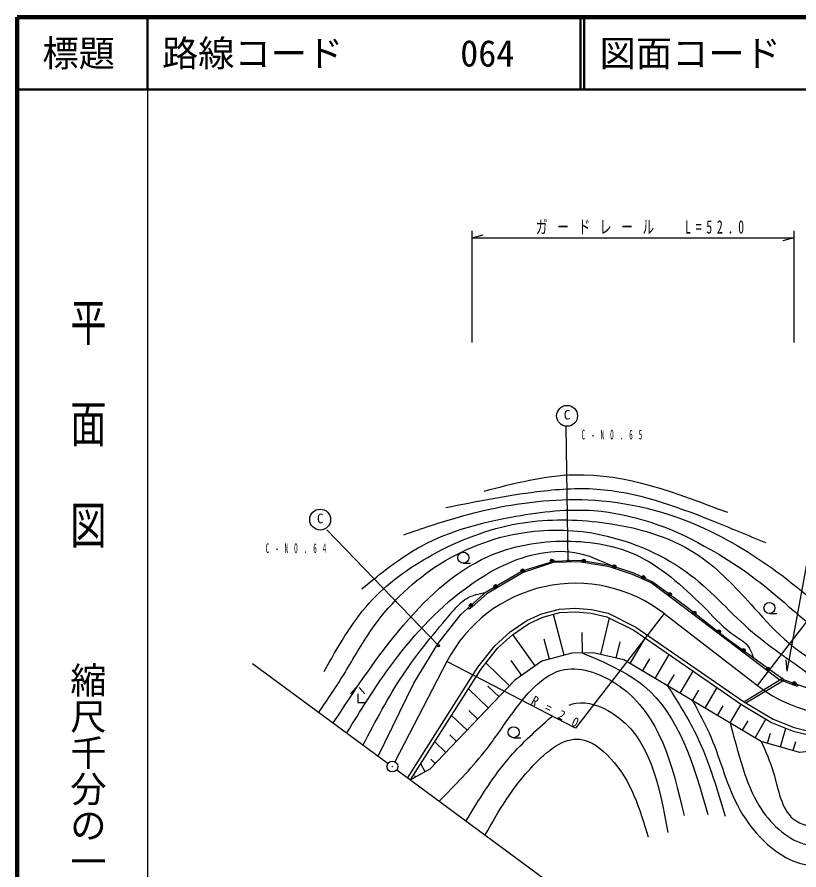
# Model space of a CAD drawing. Units: millimetres, scale not verified. Extents: x 40000 to 680000, y 20000 to 380000.
# Drawn here: x 40000 to 147880, y 262304 to 380000 of the extents above; entities that cross this region are included whole.
import ezdxf
from ezdxf.enums import TextEntityAlignment as Align

# ---------------------------------------------------------------- set-up
doc = ezdxf.new("R2010")
doc.units = ezdxf.units.MM
doc.header["$LTSCALE"] = 1000
for name, color, linetype, lineweight in [('M-BGD', 7, 'Continuous', 25), ('M-TTL', 2, 'Continuous', 140), ('M-TTL-BAND', 7, 'Continuous', 25), ('M-TTL-LINE', 7, 'Continuous', 50)]:
    doc.layers.add(name, color=color, linetype=linetype, lineweight=lineweight)
doc.layers.add('M-TTL-TXT', color=7, linetype='Continuous')
doc.styles.add('@ＭＳ ゴシック', font='')
doc.styles.add('ＭＳ ゴシック', font='')
doc.styles.get('@ＭＳ ゴシック').set_extended_font_data('@MS Gothic')
doc.styles.get('ＭＳ ゴシック').set_extended_font_data('MS Gothic')

msp = doc.modelspace()

# ---------------------------------------------------------------- linework, layer by layer
at = {"layer": 'M-BGD'}
for p, q in [((102794, 335098), (102794, 350517)), ((102794, 349517), (104294, 349937)), ((147163, 350517), (147163, 335098)), ((102794, 349517), (147163, 349517)), ((147163, 349517), (145663, 349097)), ((116052, 304962), (115768, 323467)), ((98138, 293254), (82759, 309232)), ((101569, 304641), (102569, 304641)), ((113980, 304744), (109807, 303341)), ((117561, 304805), (113980, 304744)), ((121748, 304124), (117561, 304805)), ((124894, 303076), (121748, 304124)), ((109807, 303341), (104805, 300429)), ((127491, 301916), (124894, 303076)), ((142159, 287760), (154377, 303594)), ((131925, 298615), (127491, 301916)), ((104805, 300429), (102794, 298630)), ((102794, 298630), (102570, 298430)), ((145096, 288578), (131925, 298615)), ((115508, 291938), (114005, 297575)), ((120549, 292020), (121731, 297077)), ((129280, 297697), (142159, 287760)), ((143814, 297694), (144814, 297694)), ((111494, 290459), (108425, 294806)), ((118015, 292240), (117963, 295048)), ((124576, 290770), (126671, 294310)), ((113453, 291390), (112714, 294161)), ((122658, 291527), (123191, 293804)), ((128025, 288728), (129978, 292027)), ((72491, 290813), (91187, 277016)), ((99306, 291068), (92136, 277237)), ((107967, 287719), (104673, 290866)), ((109631, 289144), (108169, 291215)), ((126300, 289749), (127313, 291459)), ((146256, 289726), (146114, 291278)), ((131475, 286685), (133285, 289744)), ((129750, 287707), (130691, 289296)), ((140406, 285613), (145711, 288795)), ((140560, 285356), (145866, 288538)), ((147163, 287811), (145096, 288578)), ((86802, 287464), (86002, 286624)), ((87202, 287464), (88002, 286624)), ((105035, 284651), (102269, 287293)), ((106501, 286185), (104965, 287652)), ((134924, 284643), (136592, 287460)), ((147445, 287707), (147163, 287811)), ((133200, 285664), (134069, 287133)), ((136649, 283622), (137447, 284970)), ((138374, 282601), (139899, 285177)), ((103569, 283116), (102340, 284291)), ((102104, 281582), (99951, 283639)), ((140099, 281580), (140856, 282859)), ((141823, 280558), (143330, 283103)), ((145316, 279281), (146069, 281861)), ((100638, 280048), (99715, 280930)), ((108517, 280549), (109517, 280549)), ((143563, 279792), (143963, 281164)), ((99172, 278514), (97632, 279985)), ((147069, 278769), (147436, 280027)), ((96304, 275840), (95696, 276934)), ((97707, 276979), (97090, 277569)), ((92394, 276126), (112830, 261045)), ((94964, 275096), (94863, 275278))]:
    msp.add_line(p, q, dxfattribs=at)
for points in [[(146256, 289726), (153441, 328703), (172338, 328703)], [(89838, 278012), (94753, 288076), (98040, 293515), (101249, 297546), (104732, 300676), (109702, 303559), (114045, 304928), (117645, 305046), (121833, 304341), (125036, 303285), (127776, 302032), (132237, 298745), (137871, 294284), (145819, 288554), (149302, 287341), (153097, 286441), (156698, 286480), (160532, 287185)], [(93872, 274992), (103562, 290264), (105917, 293250), (108058, 295160), (110319, 296725), (112372, 297664), (114831, 298308), (117057, 298425), (119269, 298250), (121562, 297721), (125367, 295818), (140244, 285547), (144310, 283096), (147227, 281940), (150875, 281055)], [(94294, 274724), (103971, 289975), (106282, 292906), (108368, 294767), (110567, 296289), (112540, 297191), (114908, 297811), (117050, 297924), (119193, 297755), (121391, 297247), (125112, 295387), (139972, 285126), (144088, 282646), (147076, 281462), (150797, 280560)], [(102570, 298430), (102511, 298377), (102467, 298351), (102402, 298333), (102352, 298329), (102303, 298338), (102241, 298363), (102200, 298394), (102180, 298416)], [(129280, 297697), (117062, 281863), (99306, 291068)], [(152615, 280422), (150467, 278788), (147946, 278514), (142686, 280048), (123713, 291281), (119494, 292267), (116535, 292212), (112426, 291116), (108700, 288486), (96974, 276212), (94294, 274724)], [(147813, 287837), (147799, 287800), (147759, 287750), (147714, 287714), (147650, 287684), (147592, 287674), (147520, 287679), (147445, 287707)], [(87002, 286624), (87002, 285424), (88002, 285424)]]:
    msp.add_lwpolyline(points, dxfattribs=at)
for centre, radius in [((115885, 324963), 1440), ((81828, 310650), 1440), ((101569, 305401), 760), ((113808, 304950), 250), ((113808, 304950), 150), ((113808, 304950), 50), ((116052, 304962), 150), ((116052, 304962), 90), ((116052, 304962), 30), ((118178, 304958), 250), ((118178, 304958), 150), ((118178, 304958), 50), ((109766, 303591), 250), ((109766, 303591), 150), ((122402, 304170), 250), ((122402, 304170), 150), ((122402, 304170), 50), ((109766, 303591), 50), ((126415, 302670), 250), ((126415, 302670), 150), ((126415, 302670), 50), ((106032, 301433), 250), ((106032, 301433), 150), ((106032, 301433), 50), ((130025, 300341), 250), ((130025, 300341), 150), ((130025, 300341), 50), ((102627, 298816), 250), ((102627, 298816), 150), ((143814, 298454), 760), ((102627, 298816), 50), ((133436, 297778), 250), ((133436, 297778), 150), ((133436, 297778), 50), ((136828, 295193), 250), ((136828, 295193), 150), ((136828, 295193), 50), ((98138, 293254), 150), ((98138, 293254), 90), ((98138, 293254), 30), ((140219, 292609), 250), ((140219, 292609), 150), ((140219, 292609), 50), ((143610, 290025), 250), ((143610, 290025), 150), ((143610, 290025), 50), ((147250, 288046), 250), ((147250, 288046), 150), ((147250, 288046), 50), ((108517, 281309), 760), ((91791, 276571), 750), ((91791, 276571), 30)]:
    msp.add_circle(centre, radius, dxfattribs=at)
for centre, start, end in [((117062, 281863), 52.34433, 152.59781), ((154377, 303594), 232.34436, 289.30981)]:
    msp.add_arc(centre, 20000, start, end, dxfattribs=at)
for points, knots in [([(104460, 314595), (108620, 315667), (112779, 316740), (116908, 316843), (123999, 317019), (131000, 314338), (138001, 311656)], [0, 0, 0, 0, 1, 1, 1, 2, 2, 2, 2]), ([(99144, 312307), (103316, 313148), (107489, 313990), (111734, 314512), (114477, 314850), (117250, 315054), (119985, 314868), (125431, 314497), (130724, 312577), (135847, 310529), (138345, 309530), (140803, 308500), (143261, 307470)], [0, 0, 0, 0, 1, 1, 1, 2, 2, 2, 3, 3, 3, 4, 4, 4, 4]), ([(93366, 308559), (95870, 309419), (98374, 310279), (100923, 311005), (104735, 312090), (108646, 312875), (112593, 313227), (114956, 313438), (117333, 313494), (119706, 313339), (125243, 312958), (130750, 311463), (135710, 309004), (139676, 307093), (143331, 304694), (146823, 301947), (148096, 300934), (149347, 299885), (150674, 299004)], [0, 0, 0, 0, 1, 1, 1, 2, 2, 2, 3, 3, 3, 4, 4, 4, 5, 5, 5, 6, 6, 6, 6]), ([(87586, 301113), (90228, 303259), (92870, 305405), (95811, 307004), (99775, 309158), (104283, 310316), (108814, 311116), (112406, 311749), (116012, 312158), (119595, 311894), (124927, 311457), (130167, 309650), (134821, 307004), (138441, 305037), (141752, 302732), (144935, 300002), (146247, 298865), (147536, 297676), (148891, 296635)], [0, 0, 0, 0, 1, 1, 1, 2, 2, 2, 3, 3, 3, 4, 4, 4, 5, 5, 5, 6, 6, 6, 6]), ([(82363, 289666), (84222, 292994), (86082, 296323), (88587, 299113), (91009, 301809), (94034, 304002), (97256, 305781), (100984, 307840), (104975, 309346), (109148, 310115), (112737, 310719), (116377, 310757), (120039, 310338), (125305, 309723), (130611, 308297), (134710, 305225), (137309, 303344), (139451, 300936), (141712, 298446), (144785, 295041), (148044, 291617), (152159, 290221), (155213, 289099), (158785, 289081), (162050, 289888), (164176, 290414), (166171, 291289), (168274, 291555), (169565, 291718), (170897, 291651), (172229, 291584)], [0, 0, 0, 0, 1, 1, 1, 2, 2, 2, 3, 3, 3, 4, 4, 4, 5, 5, 5, 6, 6, 6, 7, 7, 7, 8, 8, 8, 9, 9, 9, 10, 10, 10, 10]), ([(81654, 284051), (82881, 285868), (84109, 287684), (85252, 289554), (86433, 291485), (87525, 293472), (88809, 295334), (91174, 298761), (94192, 301761), (97700, 304114), (101392, 306570), (105627, 308211), (110037, 308893), (113559, 309404), (117134, 309293), (120595, 308559), (125075, 307601), (129350, 305730), (132932, 303002), (136012, 300606), (138550, 297625), (141489, 295112), (144178, 292812), (147204, 290905), (150047, 288777), (151055, 288022), (152040, 287240), (153025, 286458)], [0, 0, 0, 0, 1, 1, 1, 2, 2, 2, 3, 3, 3, 4, 4, 4, 5, 5, 5, 6, 6, 6, 7, 7, 7, 8, 8, 8, 9, 9, 9, 9]), ([(83633, 282591), (86470, 286915), (89308, 291240), (92673, 295307), (96127, 299481), (100136, 303385), (104979, 305550), (108312, 307040), (112041, 307707), (115790, 307684), (119315, 307662), (122838, 307054), (125891, 305550), (129411, 303803), (132297, 300978), (135138, 298223), (136375, 296925), (137560, 295629), (139064, 294596), (139734, 294136), (140466, 293729), (140914, 293102), (141218, 292676), (141391, 292149), (141564, 291622)], [0, 0, 0, 0, 1, 1, 1, 2, 2, 2, 3, 3, 3, 4, 4, 4, 5, 5, 5, 6, 6, 6, 7, 7, 7, 8, 8, 8, 8]), ([(85500, 281213), (87377, 284266), (89255, 287319), (91365, 290221), (94328, 294296), (97749, 298074), (101812, 301113), (104743, 303305), (108008, 305112), (111593, 305892), (113351, 306275), (115186, 306411), (116927, 306114), (118773, 305800), (120514, 305001), (122255, 304202)], [0, 0, 0, 0, 1, 1, 1, 2, 2, 2, 3, 3, 3, 4, 4, 4, 5, 5, 5, 5]), ([(87751, 279552), (89483, 282857), (91214, 286162), (93255, 289221), (95301, 292290), (97658, 295112), (100145, 298001), (100723, 298673), (101309, 299348), (102035, 299779), (102802, 300235), (103726, 300419), (104650, 300603)], [0, 0, 0, 0, 1, 1, 1, 2, 2, 2, 3, 3, 3, 4, 4, 4, 4]), ([(118015, 292240), (121068, 290947), (124122, 289654), (126491, 287697), (131374, 283661), (133343, 276800), (135313, 269940)], [0, 0, 0, 0, 1, 1, 1, 2, 2, 2, 2]), ([(98254, 271802), (100416, 273996), (102579, 276190), (104436, 278535), (105686, 280115), (106797, 281763), (108055, 283512), (110071, 286316), (112462, 289381), (115520, 289959), (117971, 290422), (120851, 289287), (123098, 287697), (128773, 283678), (130403, 276752), (132033, 269827)], [0, 0, 0, 0, 1, 1, 1, 2, 2, 2, 3, 3, 3, 4, 4, 4, 5, 5, 5, 5]), ([(129750, 287707), (131036, 285702), (132323, 283698), (133390, 281589), (135283, 277849), (136485, 273781), (137688, 269713)], [0, 0, 0, 0, 1, 1, 1, 2, 2, 2, 2]), ([(116173, 285045), (116475, 285170), (116785, 285265), (117103, 285322), (118727, 285612), (120570, 284917), (122080, 283964), (127411, 280600), (128591, 274026), (129771, 267451)], [0, 0, 0, 0, 1, 1, 1, 2, 2, 2, 3, 3, 3, 3]), ([(133200, 285664), (134114, 283986), (135029, 282307), (135765, 280571), (137148, 277310), (137903, 273846), (139724, 270618), (141730, 267062), (145031, 263795), (148772, 263040), (152150, 262371), (155908, 263870), (159290, 265529), (162037, 266818), (164536, 268152), (166529, 270166), (167846, 271497), (168942, 273126), (170374, 274351), (171280, 275125), (172320, 275737), (173360, 276349)], [0, 0, 0, 0, 1, 1, 1, 2, 2, 2, 3, 3, 3, 4, 4, 4, 5, 5, 5, 6, 6, 6, 7, 7, 7, 7]), ([(101967, 269061), (103689, 271929), (105412, 274796), (107489, 277291), (109099, 279224), (110922, 280934), (112918, 282720), (113203, 282975), (113491, 283231), (113784, 283478)], [0, 0, 0, 0, 1, 1, 1, 2, 2, 2, 3, 3, 3, 3]), ([(138374, 282601), (138813, 280977), (139252, 279354), (139724, 277744), (140434, 275315), (141217, 272917), (142664, 270731), (144214, 268391), (146526, 266293), (149111, 265755), (151835, 265207), (154818, 266452), (157481, 267904), (160047, 269261), (162310, 270749), (163927, 272880), (164850, 274095), (165562, 275519), (166529, 276726), (167110, 277451), (167782, 278098), (168455, 278745)], [0, 0, 0, 0, 1, 1, 1, 2, 2, 2, 3, 3, 3, 4, 4, 4, 5, 5, 5, 6, 6, 6, 7, 7, 7, 7]), ([(104589, 267127), (106430, 270371), (108272, 273616), (111222, 276726), (113091, 278696), (115405, 280613), (117669, 280345), (119177, 280167), (120663, 279019), (121853, 277744), (124763, 274629), (125909, 270757), (127056, 266886)], [0, 0, 0, 0, 1, 1, 1, 2, 2, 2, 3, 3, 3, 4, 4, 4, 4]), ([(142686, 280048), (143291, 278656), (143897, 277264), (144361, 275708), (145048, 273403), (145426, 270739), (147075, 269374), (149161, 267648), (153280, 268001), (155784, 269713), (158073, 271278), (159012, 273979), (160761, 275934), (161837, 277137), (163220, 278058), (164604, 278979)], [0, 0, 0, 0, 1, 1, 1, 2, 2, 2, 3, 3, 3, 4, 4, 4, 5, 5, 5, 5])]:
    msp.add_open_spline(points, degree=3, knots=knots, dxfattribs=at)
at = {"layer": 'M-TTL'}
for p, q in [((40000, 380000), (40000, 20000)), ((680000, 380000), (40000, 380000))]:
    msp.add_line(p, q, dxfattribs=at)
at = {"layer": 'M-TTL-BAND'}
msp.add_line((58000, 370000), (58000, 20000), dxfattribs=at)
at = {"layer": 'M-TTL-LINE'}
for p, q in [((58000, 380000), (58000, 370000)), ((117750, 380000), (117750, 370000)), ((118250, 380000), (118250, 370000)), ((40000, 370000), (680000, 370000))]:
    msp.add_line(p, q, dxfattribs=at)

# ---------------------------------------------------------------- texts
at = {"layer": 'M-BGD', "style": 'ＭＳ ゴシック'}
for p in [(115435, 324063), (81378, 309750)]:
    msp.add_text('C', height=1320, dxfattribs=at).set_placement(p, align=Align.BOTTOM_LEFT)
at = {"layer": 'M-BGD', "attachment_point": 7, "style": 'ＭＳ ゴシック'}
for s, insert, char_height, rotation in [('\\T1.81;\\W0.65;ガードレール\u3000L=52.0', (111569, 350017), 1833, 0.002), ('\\T2.59;\\W0.9;R=20', (110796, 285226), 1320, 332.3)]:
    msp.add_mtext(s, dxfattribs=dict(at, insert=insert, char_height=char_height, rotation=rotation))
at = {"layer": 'M-BGD', "char_height": 1320, "attachment_point": 7, "style": 'ＭＳ ゴシック'}
for s, insert in [('\\T2.71;\\W0.45;C-NO.65', (117893, 321694)), ('\\T2.71;\\W0.45;C-NO.64', (74293, 306032))]:
    msp.add_mtext(s, dxfattribs=dict(at, insert=insert))
at = {"layer": 'M-TTL-BAND', "style": '@ＭＳ ゴシック', "width": 1.4}
msp.add_text('平  面  図', height=3666, rotation=270, dxfattribs=at).set_placement((49777, 306475), align=Align.MIDDLE_RIGHT)
at = {"layer": 'M-TTL-BAND', "style": '@ＭＳ ゴシック'}
msp.add_text('縮尺千分の一', height=3666, rotation=270, dxfattribs=at).set_placement((49777, 261030), align=Align.MIDDLE_RIGHT)
at = {"layer": 'M-TTL-TXT', "style": 'ＭＳ ゴシック'}
msp.add_text('標題', height=3666, dxfattribs=at).set_placement((48500, 375000), align=Align.MIDDLE_CENTER)
for s, p in [('路線コード', (60000, 375000)), ('064', (101142, 375000)), ('図面コード', (120380, 375000))]:
    msp.add_text(s, height=3666, dxfattribs=at).set_placement(p, align=Align.MIDDLE_LEFT)

doc.saveas('drawing.dxf')
